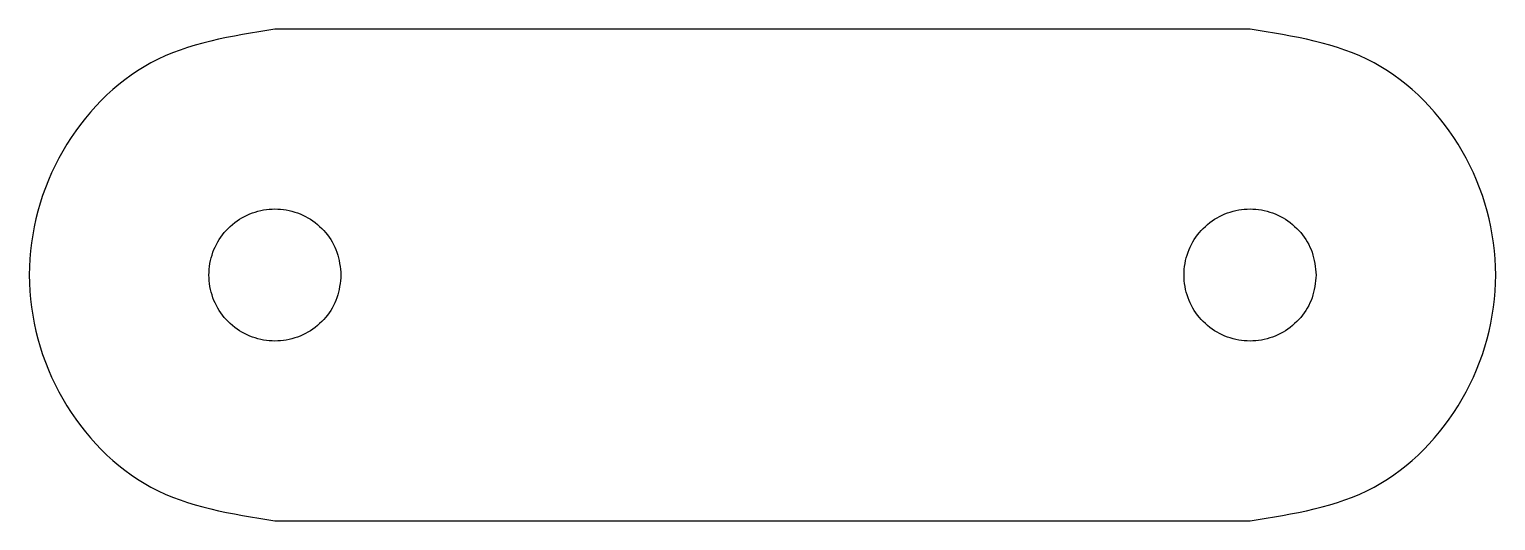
# Model space of a CAD drawing. Extents: x -243.9 to -196.2, y 78.8 to 94.8.
import ezdxf

# ---------------------------------------------------------------- set-up
doc = ezdxf.new("R2010")
doc.units = 0
doc.layers.get('0').update_dxf_attribs({"linetype": 'CONTINUOUS'})

msp = doc.modelspace()

# ---------------------------------------------------------------- linework, layer by layer
at = {"color": 7}
for p, q in [((-204.152391, 94.795149), (-235.902391, 94.795149)), ((-233.752391, 86.795149), (-233.752391, 86.795149)), ((-202.002391, 86.795149), (-202.002391, 86.795149)), ((-235.902391, 78.795149), (-204.152391, 78.795149))]:
    msp.add_line(p, q, dxfattribs=at)
for points, knots in [([(-235.902391, 94.795149), (-237.312447, 94.574897), (-240.090744, 94.140925), (-243.149174, 90.958497), (-244.282403, 86.795149), (-243.149174, 82.631801), (-240.090744, 79.449372), (-237.312447, 79.015401), (-235.902391, 78.795149)], [0, 0, 0, 0, 4.182376, 8.240728, 12.423104, 16.60548, 20.663833, 24.846208, 24.846208, 24.846208, 24.846208]), ([(-204.152391, 78.795149), (-202.742336, 79.015401), (-199.964039, 79.449372), (-196.905608, 82.631801), (-195.77238, 86.795149), (-196.905608, 90.958497), (-199.964039, 94.140925), (-202.742336, 94.574897), (-204.152391, 94.795149)], [0, 0, 0, 0, 4.182376, 8.240728, 12.423104, 16.60548, 20.663833, 24.846208, 24.846208, 24.846208, 24.846208]), ([(-233.752391, 86.795149), (-233.778079, 87.046516), (-233.829088, 87.545651), (-234.224831, 88.205266), (-234.804267, 88.695673), (-235.521788, 88.955768), (-236.283159, 88.955768), (-236.999676, 88.695673), (-237.583123, 88.205266), (-237.963958, 87.545651), (-238.096926, 86.795149), (-237.963958, 86.044647), (-237.583123, 85.385032), (-236.999676, 84.894625), (-236.283159, 84.63453), (-235.521788, 84.63453), (-234.804266, 84.894625), (-234.224831, 85.385032), (-233.829088, 86.044647), (-233.778079, 86.543783), (-233.752391, 86.795149)], [0, 0, 0, 0, 0.750273, 1.489808, 2.240081, 2.990354, 3.729889, 4.480162, 5.230435, 5.96997, 6.720243, 7.470515, 8.210051, 8.960324, 9.710596, 10.450132, 11.200404, 11.950677, 12.690213, 13.440485, 13.440485, 13.440485, 13.440485]), ([(-202.002391, 86.795149), (-202.028079, 87.046516), (-202.079088, 87.545651), (-202.474831, 88.205266), (-203.054267, 88.695673), (-203.771788, 88.955768), (-204.533159, 88.955768), (-205.249676, 88.695673), (-205.833123, 88.205266), (-206.213958, 87.545651), (-206.346926, 86.795149), (-206.213958, 86.044647), (-205.833123, 85.385032), (-205.249676, 84.894625), (-204.533159, 84.63453), (-203.771788, 84.63453), (-203.054266, 84.894625), (-202.474831, 85.385032), (-202.079088, 86.044647), (-202.028079, 86.543783), (-202.002391, 86.795149)], [0, 0, 0, 0, 0.750273, 1.489808, 2.240081, 2.990354, 3.729889, 4.480162, 5.230435, 5.96997, 6.720243, 7.470515, 8.210051, 8.960324, 9.710596, 10.450132, 11.200404, 11.950677, 12.690213, 13.440485, 13.440485, 13.440485, 13.440485])]:
    msp.add_open_spline(points, degree=3, knots=knots, dxfattribs=at)

doc.saveas('drawing.dxf')
